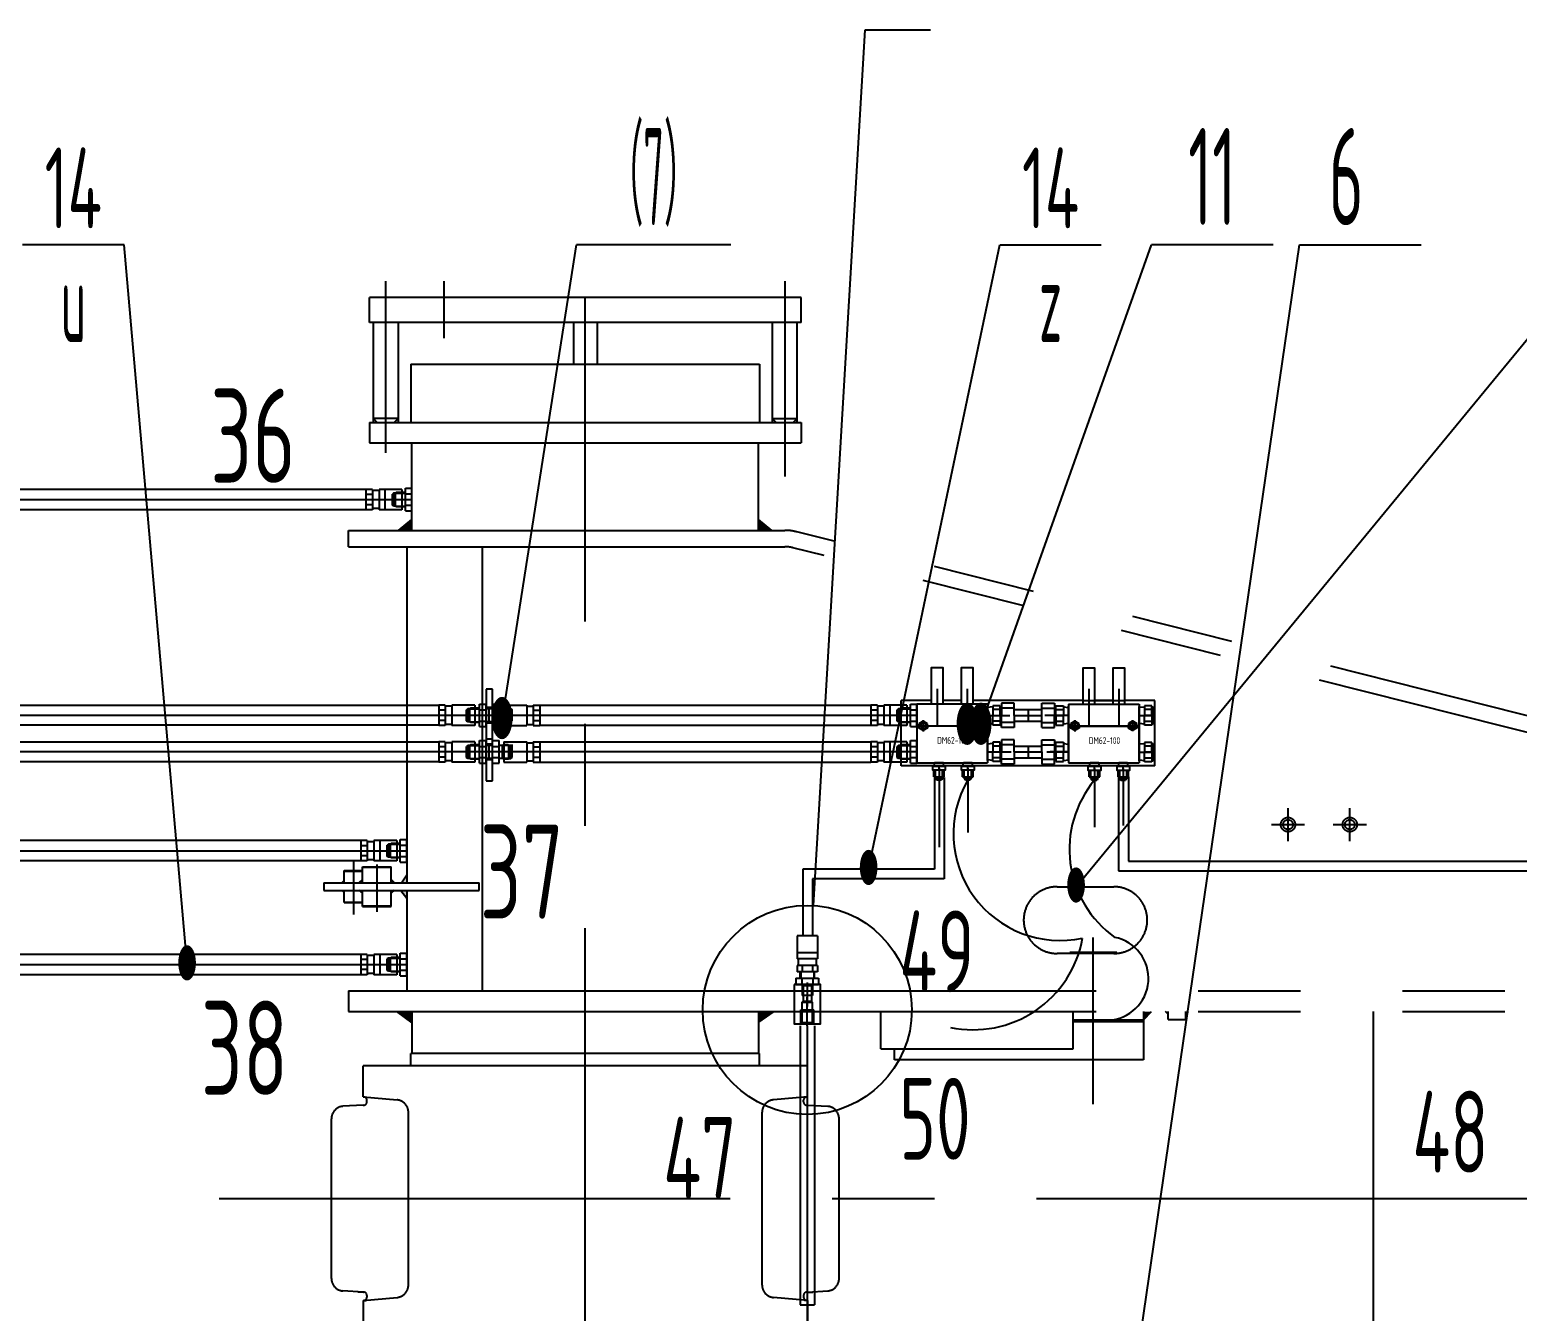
# Model space of a CAD drawing. Header units: millimetres. Extents: x 97 to 21097, y 66 to 14916.
# Drawn here: x 8054 to 10329, y 9715 to 11675 of the extents above; entities that cross this region are included whole.
import ezdxf
from ezdxf.enums import TextEntityAlignment as Align

# ---------------------------------------------------------------- set-up
doc = ezdxf.new("R2010")
doc.units = ezdxf.units.MM
doc.header["$LTSCALE"] = 500
doc.header["$MEASUREMENT"] = 0
for name, pattern in [('F', [0.75, 0.5, -0.25]), ('G', [2, 1.25, -0.25, 0.25, -0.25]), ('K', [2.5, 1.25, -0.25, 0.25, -0.25, 0.25, -0.25])]:
    doc.linetypes.add(name, pattern=pattern)
for name, color, linetype in [('01', 7, 'Continuous'), ('02', 1, 'Continuous'), ('04', 2, 'F'), ('05', 4, 'G'), ('07', 6, 'K'), ('11', 3, 'Continuous')]:
    doc.layers.add(name, color=color, linetype=linetype)
doc.styles.get("Standard").update_dxf_attribs({"font": 'isocp', "width": 0.707, "bigfont": 'intecad.shx'})

# ---------------------------------------------------------------- blocks, each defined once
blk = doc.blocks.new('*U119')
at = {"layer": '01'}
for p, q in [((0, 7.1), (-6.5, 3.4)), ((-6.5, 3.4), (-6.5, 0)), ((-6.5, -3.4), (-6.5, 0)), ((6.5, 3.4), (0, 7.1)), ((6.5, 0), (6.5, 3.4)), ((6.5, 0), (6.5, -3.4)), ((0, -7.1), (-6.5, -3.4)), ((6.5, -3.4), (0, -7.1))]:
    blk.add_line(p, q, dxfattribs=at)
at = {"layer": '05'}
for p, q in [((-8.2, 0), (9, 0)), ((0, 8.7), (0, -8.3))]:
    blk.add_line(p, q, dxfattribs=at)

msp = doc.modelspace()

# ---------------------------------------------------------------- hatches: boundary and pattern name
at = {"layer": '07', "linetype": 'K', "ltscale": 1.25}
h = msp.add_hatch(color=6, dxfattribs=at)
h.paths.add_polyline_path([(8579.2, 11080.5), (8579.2, 11074.5), (8585.2, 11074.5)])
h.paths.add_polyline_path([(8611.2, 11074.5), (8617.2, 11074.5), (8617.2, 11080.5)])
h = msp.add_hatch(color=6, dxfattribs=at)
h.paths.add_polyline_path([(9227.2, 11080.5), (9227.2, 11074.5), (9221.2, 11074.5)])
h.paths.add_polyline_path([(9195.2, 11074.5), (9189.2, 11074.5), (9189.2, 11080.5)])
for points in [[(8617.7, 10909.5), (8638.2, 10909.5), (8638.2, 10926.1)], [(8617.7, 10909.5), (8638.2, 10909.5), (8638.2, 10926.1)], [(9188.7, 10909.5), (9168.2, 10909.5), (9168.2, 10926.1)], [(9188.7, 10909.5), (9168.2, 10909.5), (9168.2, 10926.1)], [(8531.2, 10371.1), (8534.3, 10374.1), (8534.3, 10371.1)], [(8531.2, 10370.5), (8534.3, 10373.5), (8534.3, 10370.5)], [(8531.2, 10359.1), (8534.3, 10356.1), (8534.3, 10359.1)], [(8531.2, 10358.5), (8534.3, 10355.5), (8534.3, 10358.5)], [(8614.7, 10173.5), (8638.2, 10157.5), (8638.2, 10173.5)], [(8614.7, 10173.5), (8638.2, 10157.5), (8638.2, 10173.5)], [(9191.7, 10173.5), (9168.2, 10157.5), (9168.2, 10173.5)], [(9191.7, 10173.5), (9168.2, 10157.5), (9168.2, 10173.5)], [(9757.2, 10173.5), (9769.1, 10173.5), (9757.2, 10161)], [(9790.6, 10173.5), (9794.8, 10169.5), (9794.8, 10173.5)], [(9821.6, 10173.5), (9825.8, 10173.5), (9821.6, 10169.5)]]:
    msp.add_hatch(color=6, dxfattribs=at).paths.add_polyline_path(points)
h = msp.add_hatch(color=6, dxfattribs=at)
h.paths.add_polyline_path([(8557.7, 10359.1), (8562.4, 10355.4), (8562.4, 10359.1)])
h.paths.add_polyline_path([(8557.6, 10371.1), (8562.4, 10371.1), (8562.4, 10375.4)])
h = msp.add_hatch(color=6, dxfattribs=at)
h.paths.add_polyline_path([(8557.7, 10358.5), (8562.4, 10354.8), (8562.4, 10358.5)])
h.paths.add_polyline_path([(8557.6, 10370.5), (8562.4, 10370.5), (8562.4, 10374.8)])
h = msp.add_hatch(color=6, dxfattribs=at)
h.paths.add_polyline_path([(8606.4, 10355.4), (8606.4, 10359.1), (8611, 10359.1)])
h.paths.add_polyline_path([(8606.4, 10371.1), (8606.4, 10375.4), (8611.1, 10371.1)])
h = msp.add_hatch(color=6, dxfattribs=at)
h.paths.add_polyline_path([(8606.4, 10354.8), (8606.4, 10358.5), (8611, 10358.5)])
h.paths.add_polyline_path([(8606.4, 10370.5), (8606.4, 10374.8), (8611.1, 10370.5)])
h = msp.add_hatch(color=6, dxfattribs=at)
h.paths.add_polyline_path([(8621.3, 10358.5), (8630.2, 10358.5), (8630.2, 10346.9)])
h.paths.add_polyline_path([(8622.1, 10370.5), (8630.2, 10382.5), (8630.2, 10370.5)])

# ---------------------------------------------------------------- linework, layer by layer
at = {"ltscale": 1.25}
for p, q in [((9580.4, 10635.6), (9580.4, 10617.6)), ((9580.4, 10579.6), (9580.4, 10561.6)), ((9436.3, 10532.8), (9436.3, 10542.8)), ((9444.3, 10545.7), (9444.3, 10532)), ((9452.3, 10532.8), (9452.3, 10542.8)), ((9480.3, 10532.8), (9480.3, 10542.8)), ((9488.3, 10545.7), (9488.3, 10532)), ((9496.3, 10532.8), (9496.3, 10542.8)), ((9674, 10532.5), (9674, 10542.5)), ((9682, 10545.4), (9682, 10531.7)), ((9690, 10532.5), (9690, 10542.5)), ((9718, 10532.5), (9718, 10542.5)), ((9726, 10545.4), (9726, 10531.7)), ((9734, 10532.5), (9734, 10542.5)), ((9436.3, 10532.8), (9452.3, 10532.8)), ((9438.9, 10530.4), (9449.7, 10530.4)), ((9440.9, 10527.8), (9447.8, 10527.8)), ((9480.3, 10532.8), (9496.3, 10532.8)), ((9482.9, 10530.4), (9493.7, 10530.4)), ((9484.9, 10527.8), (9491.8, 10527.8)), ((9674, 10532.5), (9690, 10532.5)), ((9676.6, 10530.1), (9687.4, 10530.1)), ((9678.5, 10527.5), (9685.4, 10527.5)), ((9718, 10532.5), (9734, 10532.5)), ((9720.6, 10530.1), (9731.4, 10530.1)), ((9722.5, 10527.5), (9729.4, 10527.5))]:
    msp.add_line(p, q, dxfattribs=at)
for points in [[(9453.8, 10549.1), (9453.8, 10542.8), (9434.8, 10542.8), (9434.8, 10549.1)], [(9497.8, 10549.1), (9497.8, 10542.8), (9478.8, 10542.8), (9478.8, 10549.1)], [(9691.5, 10548.8), (9691.5, 10542.5), (9672.5, 10542.5), (9672.5, 10548.8)], [(9735.5, 10548.8), (9735.5, 10542.5), (9716.5, 10542.5), (9716.5, 10548.8)]]:
    msp.add_lwpolyline(points, close=True, dxfattribs=at)
at = {"layer": '01', "ltscale": 1.25}
for p, q in [((8567.9, 10972.1), (7958.4, 10972.1)), ((8577.9, 10972.1), (8567.9, 10972.1)), ((8587.9, 10970.3), (8577.9, 10970.3)), ((8622.9, 10972.1), (8587.9, 10972.1)), ((8596.9, 10972.1), (8596.9, 10940.9)), ((8610.2, 10966.5), (8608.2, 10965)), ((8610.2, 10946.5), (8610.2, 10966.5)), ((8614.2, 10967.5), (8613.2, 10966.5)), ((8613.2, 10946.5), (8613.2, 10966.5)), ((8628.2, 10967.5), (8614.2, 10967.5)), ((8622.9, 10972.1), (8622.9, 10940.9)), ((8628.2, 10973.8), (8638.2, 10973.8)), ((8628.2, 10939.2), (8628.2, 10973.8)), ((8638.2, 10939.2), (8638.2, 10973.8)), ((8638.2, 10939.2), (8638.2, 10973.8)), ((8577.9, 10964.3), (8567.9, 10964.3)), ((8577.9, 10948.7), (8567.9, 10948.7)), ((8587.9, 10942.7), (8577.9, 10942.7)), ((8608.2, 10948), (8608.2, 10965)), ((8610.2, 10946.5), (8608.2, 10948)), ((8614.2, 10945.5), (8613.2, 10946.5)), ((8628.2, 10945.5), (8614.2, 10945.5)), ((8628.2, 10965.2), (8638.2, 10965.2)), ((8628.2, 10947.9), (8638.2, 10947.9)), ((8567.9, 10940.9), (7958.4, 10940.9)), ((8577.9, 10940.9), (8567.9, 10940.9)), ((8622.9, 10940.9), (8587.9, 10940.9)), ((8628.2, 10939.2), (8638.2, 10939.2)), ((8751.5, 10666.6), (8751.5, 10526.6)), ((8761.5, 10666.6), (8751.5, 10666.6)), ((8761.5, 10526.6), (8761.5, 10666.6)), ((9386.4, 10549.2), (9386.4, 10649.2)), ((9432.3, 10649.2), (9386.4, 10649.2)), ((9478.3, 10649.2), (9450.4, 10649.2)), ((9664.3, 10649.2), (9496.4, 10649.2)), ((9664.3, 10649.2), (9728.4, 10649.2)), ((9710.3, 10649.2), (9682.4, 10649.2)), ((9774.4, 10649.2), (9728.4, 10649.2)), ((9774.4, 10549.2), (9774.4, 10649.2)), ((8679.2, 10641.6), (7819.4, 10641.6)), ((8689.2, 10642.2), (8679.2, 10642.2)), ((8689.2, 10634.4), (8679.2, 10634.4)), ((8699.2, 10640.4), (8689.2, 10640.4)), ((8734.2, 10642.2), (8699.2, 10642.2)), ((8723.5, 10636.6), (8721.5, 10635.1)), ((8721.5, 10618.1), (8721.5, 10635.1)), ((8723.5, 10616.6), (8723.5, 10636.6)), ((8727.5, 10637.6), (8726.5, 10636.6)), ((8726.5, 10616.6), (8726.5, 10636.6)), ((8741.5, 10637.6), (8727.5, 10637.6)), ((8734.2, 10642.2), (8734.2, 10611)), ((8741.5, 10609.3), (8741.5, 10643.9)), ((8741.5, 10643.9), (8751.5, 10643.9)), ((8741.5, 10635.2), (8751.5, 10635.2)), ((8751.5, 10609.3), (8751.5, 10643.9)), ((8751.5, 10609.3), (8751.5, 10643.9)), ((8755.5, 10637.6), (8751.5, 10637.6)), ((8756.5, 10636.6), (8755.5, 10637.6)), ((8756.5, 10616.6), (8756.5, 10636.6)), ((8761.5, 10609.3), (8761.5, 10643.9)), ((8761.5, 10643.9), (8771.5, 10643.9)), ((8761.5, 10635.2), (8771.5, 10635.2)), ((8771.5, 10609.3), (8771.5, 10643.9)), ((8777.5, 10637.6), (8776.5, 10636.6)), ((8776.5, 10616.6), (8776.5, 10636.6)), ((8785.5, 10637.6), (8777.5, 10637.6)), ((8778.7, 10642.2), (8778.7, 10611)), ((8778.7, 10642.2), (8813.7, 10642.2)), ((8786.5, 10636.6), (8785.5, 10637.6)), ((8785.5, 10637.6), (8786.5, 10636.6)), ((8786.5, 10616.6), (8786.5, 10636.6)), ((8786.5, 10616.6), (8786.5, 10636.6)), ((8789.5, 10616.6), (8789.5, 10636.6)), ((8789.5, 10636.6), (8791.5, 10635.1)), ((8789.5, 10616.6), (8789.5, 10636.6)), ((8789.5, 10636.6), (8791.5, 10635.1)), ((8791.5, 10618.1), (8791.5, 10635.1)), ((8791.5, 10618.1), (8791.5, 10635.1)), ((8813.7, 10640.4), (8823.7, 10640.4)), ((8823.7, 10642.2), (8833.7, 10642.2)), ((8823.7, 10634.4), (8833.7, 10634.4)), ((8833.7, 10642.2), (9340, 10642.2)), ((9350, 10642.2), (9340, 10642.2)), ((9350, 10634.4), (9340, 10634.4)), ((9360, 10640.4), (9350, 10640.4)), ((9395, 10642.2), (9360, 10642.2)), ((9369.1, 10642.2), (9369.1, 10611)), ((9382.4, 10636.6), (9380.4, 10635.1)), ((9380.4, 10618.1), (9380.4, 10635.1)), ((9382.4, 10616.6), (9382.4, 10636.6)), ((9386.4, 10637.6), (9385.4, 10636.6)), ((9385.4, 10616.6), (9385.4, 10636.6)), ((9400.4, 10637.6), (9386.4, 10637.6)), ((9395, 10642.2), (9395, 10611)), ((9400.4, 10643.9), (9410.4, 10643.9)), ((9400.4, 10609.3), (9400.4, 10643.9)), ((9400.4, 10635.2), (9410.4, 10635.2)), ((9410.4, 10644.2), (9518.4, 10644.2)), ((9410.4, 10644.2), (9410.4, 10554.2)), ((9410.4, 10609.3), (9410.4, 10643.9)), ((9410.4, 10609.3), (9410.4, 10643.9)), ((9518.4, 10644.2), (9518.4, 10554.2)), ((9518.4, 10557.4), (9518.4, 10640.4)), ((9518.4, 10640.4), (9518.4, 10557.4)), ((9526.4, 10639.5), (9518.4, 10638.7)), ((9518.4, 10614.4), (9518.4, 10638.7)), ((9518.4, 10626.6), (9539.7, 10626.6)), ((9518.4, 10626.6), (9552.4, 10626.6)), ((9526.4, 10641.4), (9526.4, 10626.6)), ((9537.8, 10641.4), (9526.4, 10641.4)), ((9537.8, 10635.6), (9526.4, 10635.6)), ((9526.4, 10611.8), (9526.4, 10626.6)), ((9537.8, 10626.6), (9537.8, 10641.4)), ((9537.8, 10639.6), (9539.9, 10639.6)), ((9537.8, 10626.6), (9537.8, 10611.8)), ((9539.9, 10645.2), (9539.9, 10626.6)), ((9559.4, 10645.2), (9539.9, 10645.2)), ((9559.4, 10637.6), (9539.9, 10637.6)), ((9539.9, 10607.9), (9539.9, 10626.6)), ((9559.4, 10626.6), (9559.4, 10645.2)), ((9559.4, 10635.6), (9601.4, 10635.6)), ((9559.4, 10626.6), (9559.4, 10607.9)), ((9601.4, 10607.9), (9601.4, 10645.2)), ((9601.4, 10645.2), (9620.8, 10645.2)), ((9601.4, 10637.6), (9620.8, 10637.6)), ((9642.4, 10626.3), (9606, 10626.3)), ((9620.8, 10645.2), (9620.8, 10626.6)), ((9622.9, 10639.6), (9620.8, 10639.6)), ((9620.8, 10607.9), (9620.8, 10626.6)), ((9622.9, 10626.6), (9622.9, 10641.4)), ((9622.9, 10641.4), (9634.4, 10641.4)), ((9622.9, 10635.6), (9634.4, 10635.6)), ((9622.9, 10626.6), (9622.9, 10611.8)), ((9634.4, 10641.4), (9634.4, 10626.6)), ((9634.4, 10639.5), (9642.4, 10638.7)), ((9634.4, 10611.8), (9634.4, 10626.6)), ((9642.4, 10643.9), (9750.4, 10643.9)), ((9642.4, 10643.9), (9642.4, 10553.9)), ((9642.4, 10557.4), (9642.4, 10640.4)), ((9642.4, 10614.4), (9642.4, 10638.7)), ((9750.4, 10643.9), (9750.4, 10553.9)), ((9750.4, 10640.1), (9750.4, 10557.1)), ((9750.4, 10557.1), (9750.4, 10640.1)), ((9758.4, 10639.2), (9750.4, 10638.4)), ((9750.4, 10626.3), (9771.7, 10626.3)), ((9758.4, 10641.1), (9758.4, 10626.3)), ((9769.8, 10641.1), (9758.4, 10641.1)), ((9769.8, 10635.3), (9758.4, 10635.3)), ((9758.4, 10611.5), (9758.4, 10626.3)), ((9769.8, 10626.3), (9769.8, 10641.1)), ((9769.8, 10639.7), (9771.9, 10639.7)), ((9769.8, 10626.3), (9769.8, 10611.5)), ((9771.9, 10639.7), (9771.9, 10613.2)), ((8679.2, 10611.6), (7819.4, 10611.6)), ((8689.2, 10618.8), (8679.2, 10618.8)), ((8689.2, 10611), (8679.2, 10611)), ((8699.2, 10612.8), (8689.2, 10612.8)), ((8734.2, 10611), (8699.2, 10611)), ((8723.5, 10616.6), (8721.5, 10618.1)), ((8727.5, 10615.6), (8726.5, 10616.6)), ((8741.5, 10615.6), (8727.5, 10615.6)), ((8741.5, 10617.9), (8751.5, 10617.9)), ((8741.5, 10609.3), (8751.5, 10609.3)), ((8755.5, 10615.6), (8751.5, 10615.6)), ((8756.5, 10616.6), (8755.5, 10615.6)), ((8761.5, 10617.9), (8771.5, 10617.9)), ((8761.5, 10609.3), (8771.5, 10609.3)), ((8777.5, 10615.6), (8776.5, 10616.6)), ((8785.5, 10615.6), (8777.5, 10615.6)), ((8778.7, 10611), (8813.7, 10611)), ((8786.5, 10616.6), (8785.5, 10615.6)), ((8785.5, 10615.6), (8786.5, 10616.6)), ((8789.5, 10616.6), (8791.5, 10618.1)), ((8789.5, 10616.6), (8791.5, 10618.1)), ((8813.7, 10612.8), (8823.7, 10612.8)), ((8823.7, 10618.8), (8833.7, 10618.8)), ((8823.7, 10611), (8833.7, 10611)), ((9340, 10611), (8833.7, 10611)), ((9350, 10618.8), (9340, 10618.8)), ((9350, 10611), (9340, 10611)), ((9360, 10612.8), (9350, 10612.8)), ((9395, 10611), (9360, 10611)), ((9382.4, 10616.6), (9380.4, 10618.1)), ((9386.4, 10615.6), (9385.4, 10616.6)), ((9400.4, 10615.6), (9386.4, 10615.6)), ((9400.4, 10617.9), (9410.4, 10617.9)), ((9400.4, 10609.3), (9410.4, 10609.3)), ((9526.4, 10613.6), (9518.4, 10614.4)), ((9537.8, 10617.6), (9526.4, 10617.6)), ((9537.8, 10611.8), (9526.4, 10611.8)), ((9537.8, 10613.1), (9539.9, 10613.1)), ((9559.4, 10615.6), (9539.9, 10615.6)), ((9559.4, 10607.9), (9539.9, 10607.9)), ((9559.4, 10617.6), (9601.4, 10617.6)), ((9601.4, 10615.6), (9620.8, 10615.6)), ((9601.4, 10607.9), (9620.8, 10607.9)), ((9622.9, 10613.1), (9620.8, 10613.1)), ((9622.9, 10617.6), (9634.4, 10617.6)), ((9622.9, 10611.8), (9634.4, 10611.8)), ((9634.4, 10613.6), (9642.4, 10614.4)), ((9758.4, 10613.3), (9750.4, 10614.1)), ((9769.8, 10617.3), (9758.4, 10617.3)), ((9769.8, 10611.5), (9758.4, 10611.5)), ((9769.8, 10613.2), (9771.9, 10613.2)), ((8679.2, 10585.6), (7879.4, 10585.6)), ((8689.2, 10586.2), (8679.2, 10586.2)), ((8699.2, 10584.4), (8689.2, 10584.4)), ((8734.2, 10586.2), (8699.2, 10586.2)), ((8723.5, 10580.6), (8721.5, 10579.1)), ((8721.5, 10562.1), (8721.5, 10579.1)), ((8723.5, 10560.6), (8723.5, 10580.6)), ((8727.5, 10581.6), (8726.5, 10580.6)), ((8726.5, 10560.6), (8726.5, 10580.6)), ((8741.5, 10581.6), (8727.5, 10581.6)), ((8734.2, 10586.2), (8734.2, 10555)), ((8741.5, 10587.9), (8751.5, 10587.9)), ((8741.5, 10553.3), (8741.5, 10587.9)), ((8741.5, 10579.2), (8751.5, 10579.2)), ((8751.5, 10590.6), (8761.5, 10590.6)), ((8751.5, 10553.3), (8751.5, 10587.9)), ((8751.5, 10553.3), (8751.5, 10587.9)), ((8755.5, 10581.6), (8751.5, 10581.6)), ((8756.5, 10580.6), (8755.5, 10581.6)), ((8756.5, 10560.6), (8756.5, 10580.6)), ((8761.5, 10587.9), (8771.5, 10587.9)), ((8761.5, 10553.3), (8761.5, 10587.9)), ((8761.5, 10579.2), (8771.5, 10579.2)), ((8771.5, 10553.3), (8771.5, 10587.9)), ((8777.5, 10581.6), (8776.5, 10580.6)), ((8776.5, 10560.6), (8776.5, 10580.6)), ((8785.5, 10581.6), (8777.5, 10581.6)), ((8778.7, 10586.2), (8813.7, 10586.2)), ((8778.7, 10586.2), (8778.7, 10555)), ((8786.5, 10580.6), (8785.5, 10581.6)), ((8785.5, 10581.6), (8786.5, 10580.6)), ((8786.5, 10560.6), (8786.5, 10580.6)), ((8786.5, 10560.6), (8786.5, 10580.6)), ((8789.5, 10580.6), (8791.5, 10579.1)), ((8789.5, 10580.6), (8791.5, 10579.1)), ((8789.5, 10560.6), (8789.5, 10580.6)), ((8791.5, 10562.1), (8791.5, 10582.1)), ((8791.5, 10562.1), (8791.5, 10579.1)), ((8791.5, 10562.1), (8791.5, 10579.1)), ((8813.7, 10584.4), (8823.7, 10584.4)), ((8823.7, 10586.2), (8833.7, 10586.2)), ((8833.7, 10586.2), (9340, 10586.2)), ((9350, 10586.2), (9340, 10586.2)), ((9360, 10584.4), (9350, 10584.4)), ((9395, 10586.2), (9360, 10586.2)), ((9369.1, 10586.2), (9369.1, 10555)), ((9382.4, 10580.6), (9380.4, 10579.1)), ((9380.4, 10562.1), (9380.4, 10579.1)), ((9382.4, 10560.6), (9382.4, 10580.6)), ((9386.4, 10581.6), (9385.4, 10580.6)), ((9385.4, 10560.6), (9385.4, 10580.6)), ((9400.4, 10581.6), (9386.4, 10581.6)), ((9395, 10586.2), (9395, 10555)), ((9400.4, 10587.9), (9410.4, 10587.9)), ((9400.4, 10553.3), (9400.4, 10587.9)), ((9400.4, 10579.2), (9410.4, 10579.2)), ((9410.4, 10553.3), (9410.4, 10587.9)), ((9410.4, 10553.3), (9410.4, 10587.9)), ((9526.4, 10583.5), (9518.4, 10582.7)), ((9518.4, 10558.4), (9518.4, 10582.7)), ((9537.8, 10585.4), (9526.4, 10585.4)), ((9526.4, 10585.4), (9526.4, 10570.6)), ((9537.8, 10579.6), (9526.4, 10579.6)), ((9537.8, 10570.6), (9537.8, 10585.4)), ((9537.8, 10583.6), (9539.9, 10583.6)), ((9539.9, 10589.2), (9539.9, 10570.6)), ((9559.4, 10589.2), (9539.9, 10589.2)), ((9559.4, 10581.6), (9539.9, 10581.6)), ((9559.4, 10570.6), (9559.4, 10589.2)), ((9559.4, 10579.6), (9601.4, 10579.6)), ((9601.4, 10589.2), (9620.8, 10589.2)), ((9601.4, 10570.6), (9601.4, 10589.2)), ((9601.4, 10581.6), (9620.8, 10581.6)), ((9620.8, 10589.2), (9620.8, 10570.6)), ((9622.9, 10583.6), (9620.8, 10583.6)), ((9622.9, 10585.4), (9634.4, 10585.4)), ((9622.9, 10570.6), (9622.9, 10585.4)), ((9622.9, 10579.6), (9634.4, 10579.6)), ((9634.4, 10585.4), (9634.4, 10570.6)), ((9634.4, 10583.5), (9642.4, 10582.7)), ((9642.4, 10558.4), (9642.4, 10582.7)), ((9758.4, 10583.2), (9750.4, 10582.4)), ((9758.4, 10585.1), (9758.4, 10570.3)), ((9769.8, 10585.1), (9758.4, 10585.1)), ((9769.8, 10579.3), (9758.4, 10579.3)), ((9769.8, 10570.3), (9769.8, 10585.1)), ((9769.8, 10583.7), (9771.9, 10583.7)), ((9771.9, 10583.7), (9771.9, 10557.2)), ((8689.2, 10578.4), (8679.2, 10578.4)), ((8689.2, 10562.8), (8679.2, 10562.8)), ((8699.2, 10556.8), (8689.2, 10556.8)), ((8723.5, 10560.6), (8721.5, 10562.1)), ((8727.5, 10559.6), (8726.5, 10560.6)), ((8741.5, 10559.6), (8727.5, 10559.6)), ((8741.5, 10561.9), (8751.5, 10561.9)), ((8755.5, 10559.6), (8751.5, 10559.6)), ((8756.5, 10560.6), (8755.5, 10559.6)), ((8761.5, 10561.9), (8771.5, 10561.9)), ((8777.5, 10559.6), (8776.5, 10560.6)), ((8785.5, 10559.6), (8777.5, 10559.6)), ((8786.5, 10560.6), (8785.5, 10559.6)), ((8785.5, 10559.6), (8786.5, 10560.6)), ((8789.5, 10560.6), (8791.5, 10562.1)), ((8789.5, 10560.6), (8791.5, 10562.1)), ((8813.7, 10556.8), (8823.7, 10556.8)), ((8823.7, 10578.4), (8833.7, 10578.4)), ((8823.7, 10562.8), (8833.7, 10562.8)), ((9350, 10578.4), (9340, 10578.4)), ((9350, 10562.8), (9340, 10562.8)), ((9360, 10556.8), (9350, 10556.8)), ((9382.4, 10560.6), (9380.4, 10562.1)), ((9386.4, 10559.6), (9385.4, 10560.6)), ((9400.4, 10559.6), (9386.4, 10559.6)), ((9400.4, 10561.9), (9410.4, 10561.9)), ((9518.4, 10570.6), (9546.7, 10570.6)), ((9518.4, 10570.6), (9554.6, 10570.6)), ((9526.4, 10557.6), (9518.4, 10558.4)), ((9526.4, 10555.8), (9526.4, 10570.6)), ((9537.8, 10561.6), (9526.4, 10561.6)), ((9537.8, 10555.8), (9526.4, 10555.8)), ((9537.8, 10570.6), (9537.8, 10555.8)), ((9537.8, 10557.1), (9539.9, 10557.1)), ((9539.9, 10551.9), (9539.9, 10570.6)), ((9559.4, 10559.6), (9539.9, 10559.6)), ((9559.4, 10570.6), (9559.4, 10551.9)), ((9559.4, 10561.6), (9601.4, 10561.6)), ((9601.4, 10570.6), (9601.4, 10551.9)), ((9601.4, 10559.6), (9620.8, 10559.6)), ((9642.4, 10570.3), (9609.4, 10570.3)), ((9642.4, 10570.6), (9614, 10570.6)), ((9620.8, 10551.9), (9620.8, 10570.6)), ((9622.9, 10557.1), (9620.8, 10557.1)), ((9622.9, 10570.6), (9622.9, 10555.8)), ((9622.9, 10561.6), (9634.4, 10561.6)), ((9622.9, 10555.8), (9634.4, 10555.8)), ((9634.4, 10555.8), (9634.4, 10570.6)), ((9634.4, 10557.6), (9642.4, 10558.4)), ((9750.4, 10570.3), (9771.7, 10570.3)), ((9758.4, 10557.3), (9750.4, 10558.1)), ((9758.4, 10555.5), (9758.4, 10570.3)), ((9769.8, 10561.3), (9758.4, 10561.3)), ((9769.8, 10570.3), (9769.8, 10555.5)), ((9769.8, 10557.2), (9771.9, 10557.2)), ((8679.2, 10555.6), (7879.4, 10555.6)), ((8689.2, 10555), (8679.2, 10555)), ((8734.2, 10555), (8699.2, 10555)), ((8741.5, 10553.3), (8751.5, 10553.3)), ((8761.5, 10553.3), (8771.5, 10553.3)), ((8778.7, 10555), (8813.7, 10555)), ((8823.7, 10555), (8833.7, 10555)), ((8833.7, 10555), (9340, 10555)), ((9350, 10555), (9340, 10555)), ((9395, 10555), (9360, 10555)), ((9774.4, 10549.2), (9386.4, 10549.2)), ((9400.4, 10553.3), (9410.4, 10553.3)), ((9410.4, 10554.2), (9518.4, 10554.2)), ((9436.8, 10549.1), (9437.6, 10554.2)), ((9451, 10554.2), (9437.6, 10554.2)), ((9444.3, 10542.8), (9444.3, 10549.1)), ((9451.8, 10549.1), (9451, 10554.2)), ((9480.8, 10549.1), (9481.6, 10554.2)), ((9495, 10554.2), (9481.6, 10554.2)), ((9488.3, 10542.8), (9488.3, 10549.1)), ((9495.8, 10549.1), (9495, 10554.2)), ((9559.4, 10551.9), (9539.9, 10551.9)), ((9601.4, 10551.9), (9620.8, 10551.9)), ((9642.4, 10553.9), (9750.4, 10553.9)), ((9674.5, 10548.8), (9675.2, 10553.9)), ((9688.7, 10553.9), (9675.2, 10553.9)), ((9682, 10542.5), (9682, 10548.8)), ((9689.5, 10548.8), (9688.7, 10553.9)), ((9718.5, 10548.8), (9719.2, 10553.9)), ((9732.7, 10553.9), (9719.2, 10553.9)), ((9726, 10542.5), (9726, 10548.8)), ((9733.5, 10548.8), (9732.7, 10553.9)), ((9769.8, 10555.5), (9758.4, 10555.5)), ((8751.5, 10526.6), (8761.5, 10526.6)), ((9437.3, 10531.6), (9437.3, 10391.4)), ((9438.9, 10530.4), (9440.9, 10527.8)), ((9449.7, 10530.4), (9447.8, 10527.8)), ((9452.3, 10531.6), (9452.3, 10376.4)), ((9482.9, 10530.4), (9484.9, 10527.8)), ((9493.7, 10530.4), (9491.8, 10527.8)), ((9676.6, 10530.1), (9678.5, 10527.5)), ((9687.4, 10530.1), (9685.4, 10527.5)), ((9719, 10532.5), (9719, 10388.7)), ((9720.6, 10530.1), (9722.5, 10527.5)), ((9731.4, 10530.1), (9729.4, 10527.5)), ((9734, 10532.5), (9734, 10403.7)), ((8559.9, 10435.1), (7958.4, 10435.1)), ((8569.9, 10435.1), (8559.9, 10435.1)), ((8569.9, 10427.3), (8559.9, 10427.3)), ((8579.9, 10433.3), (8569.9, 10433.3)), ((8614.9, 10435.1), (8579.9, 10435.1)), ((8588.9, 10435.1), (8588.9, 10403.9)), ((8602.2, 10429.5), (8600.2, 10428)), ((8600.2, 10411), (8600.2, 10428)), ((8602.2, 10409.5), (8602.2, 10429.5)), ((8606.2, 10430.5), (8605.2, 10429.5)), ((8605.2, 10409.5), (8605.2, 10429.5)), ((8620.2, 10430.5), (8606.2, 10430.5)), ((8614.9, 10435.1), (8614.9, 10403.9)), ((8620.2, 10436.8), (8630.2, 10436.8)), ((8620.2, 10402.2), (8620.2, 10436.8)), ((8620.2, 10428.2), (8630.2, 10428.2)), ((8630.2, 10402.2), (8630.2, 10436.8)), ((8630.2, 10402.2), (8630.2, 10436.8)), ((8559.9, 10403.9), (7958.4, 10403.9)), ((8569.9, 10411.7), (8559.9, 10411.7)), ((8569.9, 10403.9), (8559.9, 10403.9)), ((8579.9, 10405.7), (8569.9, 10405.7)), ((8614.9, 10403.9), (8579.9, 10403.9)), ((8602.2, 10409.5), (8600.2, 10411)), ((8606.2, 10408.5), (8605.2, 10409.5)), ((8620.2, 10408.5), (8606.2, 10408.5)), ((8620.2, 10410.9), (8630.2, 10410.9)), ((8620.2, 10402.2), (8630.2, 10402.2)), ((9734, 10403.7), (10562.5, 10403.7)), ((9437.3, 10391.4), (9235.9, 10391.4)), ((9235.9, 10391.4), (9235.9, 10289.2)), ((9452.3, 10376.4), (9250.9, 10376.4)), ((9250.9, 10376.4), (9250.9, 10289.2)), ((9719, 10388.7), (10547.5, 10388.7)), ((9227.2, 10289.2), (9227.2, 10254.2)), ((9258.4, 10289.2), (9227.2, 10289.2)), ((9258.4, 10289.2), (9258.4, 10254.2)), ((8559.9, 10261.1), (7958.4, 10261.1)), ((8569.9, 10261.1), (8559.9, 10261.1)), ((8614.9, 10261.1), (8579.9, 10261.1)), ((8588.9, 10261.1), (8588.9, 10229.9)), ((8614.9, 10261.1), (8614.9, 10229.9)), ((8620.2, 10262.8), (8630.2, 10262.8)), ((8620.2, 10228.2), (8620.2, 10262.8)), ((8630.2, 10228.2), (8630.2, 10262.8)), ((8630.2, 10228.2), (8630.2, 10262.8)), ((9258.4, 10263.2), (9227.2, 10263.2)), ((8569.9, 10253.3), (8559.9, 10253.3)), ((8569.9, 10237.7), (8559.9, 10237.7)), ((8579.9, 10259.3), (8569.9, 10259.3)), ((8602.2, 10255.5), (8600.2, 10254)), ((8600.2, 10237), (8600.2, 10254)), ((8602.2, 10235.5), (8602.2, 10255.5)), ((8606.2, 10256.5), (8605.2, 10255.5)), ((8605.2, 10235.5), (8605.2, 10255.5)), ((8620.2, 10256.5), (8606.2, 10256.5)), ((8620.2, 10254.2), (8630.2, 10254.2)), ((9227.2, 10244.2), (9227.2, 10234.2)), ((9229, 10254.2), (9229, 10244.2)), ((9235, 10244.2), (9235, 10234.2)), ((9250.6, 10244.2), (9250.6, 10234.2)), ((9256.6, 10254.2), (9256.6, 10244.2)), ((9258.4, 10244.2), (9258.4, 10234.2)), ((8559.9, 10229.9), (7958.4, 10229.9)), ((8569.9, 10229.9), (8559.9, 10229.9)), ((8579.9, 10231.7), (8569.9, 10231.7)), ((8614.9, 10229.9), (8579.9, 10229.9)), ((8602.2, 10235.5), (8600.2, 10237)), ((8606.2, 10234.5), (8605.2, 10235.5)), ((8620.2, 10234.5), (8606.2, 10234.5)), ((8620.2, 10236.9), (8630.2, 10236.9)), ((8620.2, 10228.2), (8630.2, 10228.2)), ((9225.5, 10224.9), (9260.1, 10224.9)), ((9225.5, 10224.9), (9225.5, 10214.9)), ((9225.5, 10214.9), (9260.1, 10214.9)), ((9225.5, 10214.9), (9260.1, 10214.9)), ((9231.8, 10224.9), (9231.8, 10234.2)), ((9234.2, 10224.9), (9234.2, 10214.9)), ((9251.5, 10224.9), (9251.5, 10214.9)), ((9253.8, 10224.9), (9253.8, 10234.2)), ((9260.1, 10224.9), (9260.1, 10214.9)), ((10108.1, 10173.5), (10108.1, 6896.5)), ((9231.8, 10151.9), (9231.8, 9725.2)), ((9253.8, 10151.9), (9253.8, 9725.2)), ((9231.8, 9725.2), (9253.8, 9725.2))]:
    msp.add_line(p, q, dxfattribs=at)
at = {"layer": '01', "color": 7, "linetype": 'Continuous', "ltscale": 1.25}
for p, q in [((8567.9, 10972.1), (8567.9, 10940.9)), ((8577.9, 10972.1), (8577.9, 10940.9)), ((8587.9, 10972.1), (8587.9, 10940.9)), ((8613.2, 10966.5), (8610.2, 10966.5)), ((8613.2, 10946.5), (8610.2, 10946.5)), ((8679.2, 10642.2), (8679.2, 10611)), ((8689.2, 10642.2), (8689.2, 10611)), ((8699.2, 10642.2), (8699.2, 10611)), ((8726.5, 10636.6), (8723.5, 10636.6)), ((8761.5, 10638.6), (8751.5, 10638.6)), ((8761.5, 10636.6), (8756.5, 10636.6)), ((8776.5, 10636.6), (8771.5, 10636.6)), ((8789.5, 10636.6), (8786.5, 10636.6)), ((8786.5, 10636.6), (8789.5, 10636.6)), ((8813.7, 10642.2), (8813.7, 10611)), ((8823.7, 10642.2), (8823.7, 10611)), ((8833.7, 10642.2), (8833.7, 10611)), ((9340, 10642.2), (9340, 10611)), ((9350, 10642.2), (9350, 10611)), ((9360, 10642.2), (9360, 10611)), ((9385.4, 10636.6), (9382.4, 10636.6)), ((8726.5, 10616.6), (8723.5, 10616.6)), ((8761.5, 10614.6), (8751.5, 10614.6)), ((8761.5, 10616.6), (8756.5, 10616.6)), ((8776.5, 10616.6), (8771.5, 10616.6)), ((8789.5, 10616.6), (8786.5, 10616.6)), ((8786.5, 10616.6), (8789.5, 10616.6)), ((9385.4, 10616.6), (9382.4, 10616.6)), ((8679.2, 10586.2), (8679.2, 10555)), ((8689.2, 10586.2), (8689.2, 10555)), ((8699.2, 10586.2), (8699.2, 10555)), ((8726.5, 10580.6), (8723.5, 10580.6)), ((8761.5, 10582.6), (8751.5, 10582.6)), ((8761.5, 10580.6), (8756.5, 10580.6)), ((8776.5, 10580.6), (8771.5, 10580.6)), ((8789.5, 10580.6), (8786.5, 10580.6)), ((8786.5, 10580.6), (8789.5, 10580.6)), ((8813.7, 10586.2), (8813.7, 10555)), ((8823.7, 10586.2), (8823.7, 10555)), ((8833.7, 10586.2), (8833.7, 10555)), ((9340, 10586.2), (9340, 10555)), ((9350, 10586.2), (9350, 10555)), ((9360, 10586.2), (9360, 10555)), ((9385.4, 10580.6), (9382.4, 10580.6)), ((8726.5, 10560.6), (8723.5, 10560.6)), ((8761.5, 10558.6), (8751.5, 10558.6)), ((8761.5, 10560.6), (8756.5, 10560.6)), ((8776.5, 10560.6), (8771.5, 10560.6)), ((8789.5, 10560.6), (8786.5, 10560.6)), ((8786.5, 10560.6), (8789.5, 10560.6)), ((9385.4, 10560.6), (9382.4, 10560.6)), ((9438.9, 10530.4), (9438.9, 10532.8)), ((9438.9, 10530.4), (9438.9, 10532.8)), ((9449.7, 10530.4), (9449.7, 10532.8)), ((9482.9, 10530.4), (9482.9, 10532.8)), ((9482.9, 10530.4), (9482.9, 10532.8)), ((9493.7, 10530.4), (9493.7, 10532.8)), ((9676.6, 10530.1), (9676.6, 10532.5)), ((9676.6, 10530.1), (9676.6, 10532.5)), ((9687.4, 10530.1), (9687.4, 10532.5)), ((9720.6, 10530.1), (9720.6, 10532.5)), ((9720.6, 10530.1), (9720.6, 10532.5)), ((9731.4, 10530.1), (9731.4, 10532.5)), ((8559.9, 10435.1), (8559.9, 10403.9)), ((8569.9, 10435.1), (8569.9, 10403.9)), ((8579.9, 10435.1), (8579.9, 10403.9)), ((8605.2, 10429.5), (8602.2, 10429.5)), ((8605.2, 10409.5), (8602.2, 10409.5)), ((8559.9, 10261.1), (8559.9, 10229.9)), ((8569.9, 10261.1), (8569.9, 10229.9)), ((8579.9, 10261.1), (8579.9, 10229.9)), ((8605.2, 10255.5), (8602.2, 10255.5)), ((9258.4, 10254.2), (9227.2, 10254.2)), ((9258.4, 10244.2), (9227.2, 10244.2)), ((8605.2, 10235.5), (8602.2, 10235.5)), ((9258.4, 10234.2), (9227.2, 10234.2))]:
    msp.add_line(p, q, dxfattribs=at)
at = {"layer": '01', "ltscale": 1.25}
for points in [[(9432.3, 10644.2), (9450.4, 10644.2), (9450.4, 10699.2), (9432.3, 10699.2)], [(9478.3, 10644.2), (9496.4, 10644.2), (9496.4, 10699.2), (9478.3, 10699.2)], [(9664.3, 10643.9), (9682.4, 10643.9), (9682.4, 10698.9), (9664.3, 10698.9)], [(9710.3, 10643.9), (9728.4, 10643.9), (9728.4, 10698.9), (9710.3, 10698.9)], [(9222.8, 10214.9), (9222.8, 10154.9), (9262.8, 10154.9), (9262.8, 10214.9)]]:
    msp.add_lwpolyline(points, close=True, dxfattribs=at)
for centre in [(9420.4, 10610.6), (9420.4, 10610.6), (9508.4, 10610.6), (9508.7, 10610.8), (9508.7, 10610.8), (9652.4, 10610.6), (9652.4, 10610.6), (9652.4, 10610.3), (9740.4, 10610.6), (9740.4, 10610.3), (9740.7, 10610.8), (9740.7, 10610.8)]:
    msp.add_circle(centre, 4.3, dxfattribs=at)
for centre, radius, start, end in [((9629.5, 10445.7), 163.3, 149.8024, 282.1321), ((9808.9, 10421.7), 165.2, 140.186, 234.5735), ((9496.6, 10315.6), 169.8, 258.1109, 349.9346), ((9700.7, 10224.4), 63.9, 272.1991, 78.8655)]:
    msp.add_arc(centre, radius, start, end, dxfattribs=at)
at = {"layer": '02', "ltscale": 1.25}
for p, q in [((9252.2, 10335.7), (9331.2, 11675.1)), ((9331.2, 11675.1), (9431.2, 11675.1)), ((8197.8, 11346.3), (8042.8, 11346.3)), ((8294.3, 10245.5), (8197.8, 11346.3)), ((8775.9, 10619.4), (8889.6, 11346.3)), ((9126.1, 11346.3), (8889.6, 11346.3)), ((9336.6, 10391.4), (9537.4, 11346.3)), ((9508.4, 10610.6), (9769.1, 11346.3)), ((9537.4, 11346.3), (9692.4, 11346.3)), ((9653.9, 10364.5), (10462.6, 11346.3)), ((9705.7, 9359.1), (9995.6, 11346.3)), ((9955.1, 11346.3), (9769.1, 11346.3)), ((9995.6, 11346.3), (10181.6, 11346.3)), ((8613.2, 10966.5), (8628.2, 10966.5)), ((8613.2, 10946.5), (8628.2, 10946.5)), ((8726.5, 10636.6), (8741.5, 10636.6)), ((8786.5, 10636.6), (8776.5, 10636.6)), ((9385.4, 10636.6), (9400.4, 10636.6)), ((8726.5, 10616.6), (8741.5, 10616.6)), ((8786.5, 10616.6), (8776.5, 10616.6)), ((9385.4, 10616.6), (9400.4, 10616.6)), ((8726.5, 10580.6), (8741.5, 10580.6)), ((8786.5, 10580.6), (8776.5, 10580.6)), ((9385.4, 10580.6), (9400.4, 10580.6)), ((8726.5, 10560.6), (8741.5, 10560.6)), ((8786.5, 10560.6), (8776.5, 10560.6)), ((9385.4, 10560.6), (9400.4, 10560.6)), ((8605.2, 10429.5), (8620.2, 10429.5)), ((8605.2, 10409.5), (8620.2, 10409.5)), ((8605.2, 10255.5), (8620.2, 10255.5)), ((8605.2, 10235.5), (8620.2, 10235.5)), ((9232.8, 10234.2), (9232.8, 10224.9)), ((9252.8, 10234.2), (9252.8, 10224.9))]:
    msp.add_line(p, q, dxfattribs=at)
at = {"layer": '02', "color": 1, "linetype": 'Continuous', "ltscale": 1.25}
for p, q in [((8756.5, 10636.6), (8751.5, 10636.6)), ((8756.5, 10616.6), (8751.5, 10616.6)), ((8756.5, 10580.6), (8751.5, 10580.6)), ((8756.5, 10560.6), (8751.5, 10560.6)), ((9438.9, 10532.8), (9438.9, 10542.8)), ((9449.7, 10532.8), (9449.7, 10542.8)), ((9482.9, 10532.8), (9482.9, 10542.8)), ((9493.7, 10532.8), (9493.7, 10542.8)), ((9676.6, 10532.5), (9676.6, 10542.5)), ((9687.4, 10532.5), (9687.4, 10542.5)), ((9720.6, 10532.5), (9720.6, 10542.5)), ((9731.4, 10532.5), (9731.4, 10542.5))]:
    msp.add_line(p, q, dxfattribs=at)
at = {"layer": '02', "ltscale": 1.25}
msp.add_circle((9242.8, 10176.1), 159.9, dxfattribs=at)
at = {"layer": '04', "color": 2, "linetype": 'F', "ltscale": 1.25}
for p, q in [((9234.4, 10214.9), (9236.4, 10212.9)), ((9234.8, 10214.5), (9234.8, 10198.2)), ((9251.2, 10214.9), (9249.2, 10212.9)), ((9250.8, 10214.5), (9250.8, 10198.2)), ((9250.8, 10198.2), (9234.8, 10198.2)), ((9236.4, 10212.9), (9236.4, 10189.1)), ((9249.2, 10212.9), (9236.4, 10212.9)), ((9249.2, 10212.9), (9249.2, 10189.1)), ((9232.8, 10154.9), (9232.8, 10176.1)), ((9232.8, 10176.1), (9252.8, 10176.1)), ((9234.8, 10188.1), (9236.4, 10189.1)), ((9234.8, 10156.9), (9234.8, 10188.1)), ((9234.8, 10188.1), (9250.8, 10188.1)), ((9249.2, 10189.1), (9236.4, 10189.1)), ((9250.8, 10188.1), (9249.2, 10189.1)), ((9250.8, 10156.9), (9250.8, 10188.1)), ((9252.8, 10154.9), (9252.8, 10176.1)), ((9232.8, 10154.9), (9234.8, 10156.9)), ((9234.8, 10156.9), (9250.8, 10156.9)), ((9252.8, 10154.9), (9250.8, 10156.9))]:
    msp.add_line(p, q, dxfattribs=at)
at = {"layer": '05', "color": 4, "linetype": 'G', "ltscale": 1.25}
for p, q in [((8903.2, 5770), (8903.2, 11265.5)), ((7958.4, 10956.5), (8638.2, 10956.5)), ((9441.4, 10667.3), (9441.4, 10610.6)), ((9487.4, 10667.3), (9487.4, 10610.6)), ((9673.4, 10667), (9673.4, 10610.3)), ((9719.4, 10667), (9719.4, 10610.3)), ((8630.2, 10626.6), (7819.4, 10626.6)), ((9410.4, 10626.6), (8630.2, 10626.6)), ((9518.4, 10626.6), (9546, 10626.6)), ((9559.4, 10626.6), (9601.4, 10626.6)), ((9642.4, 10626.6), (9614.7, 10626.6)), ((9410.4, 10610.6), (9518.4, 10610.6)), ((9642.4, 10610.6), (9750.4, 10610.6)), ((9642.4, 10610.3), (9750.4, 10610.3)), ((8630.2, 10570.6), (7879.4, 10570.6)), ((9410.4, 10570.6), (8630.2, 10570.6)), ((9518.4, 10570.6), (9546, 10570.6)), ((9559.4, 10570.6), (9601.4, 10570.6)), ((9642.4, 10570.6), (9614.7, 10570.6)), ((9444.3, 10545.7), (9444.3, 10532)), ((9488.3, 10545.7), (9488.3, 10532)), ((9682, 10545.4), (9682, 10531.7)), ((9726, 10545.4), (9726, 10531.7)), ((9444.3, 10527.8), (9444.3, 10425.2)), ((9488.3, 10527.8), (9488.3, 10447.6)), ((9682, 10527.5), (9682, 10455.7)), ((9726, 10527.5), (9726, 10458)), ((7958.4, 10419.5), (8630.2, 10419.5)), ((7958.4, 10245.5), (8630.2, 10245.5)), ((9242.8, 10217.9), (9242.8, 10181.5)), ((9242.8, 10151.9), (9242.8, 10195.8)), ((9242.8, 10151.9), (9242.8, 9725.2)), ((8343.4, 9887.5), (10567, 9887.5))]:
    msp.add_line(p, q, dxfattribs=at)
at = {"layer": '05', "ltscale": 1.25}
for p, q in [((9621.9, 10626.6), (9635.4, 10626.6)), ((9770.8, 10626.3), (9757.3, 10626.3)), ((9621.9, 10570.6), (9635.4, 10570.6)), ((9770.8, 10570.3), (9757.3, 10570.3))]:
    msp.add_line(p, q, dxfattribs=at)
at = {"layer": '07', "color": 6, "linetype": 'K', "ltscale": 1.25}
for p, q in [((8598.2, 11028.3), (8598.2, 11290.5)), ((8687.5, 11203.6), (8687.5, 11290.4)), ((9208.2, 11290.4), (9208.2, 10992)), ((9233.2, 11265.5), (8573.2, 11265.5)), ((8573.2, 11227.5), (8573.2, 11265.5)), ((9233.2, 11227.5), (9233.2, 11265.5)), ((9233.2, 11227.5), (8573.2, 11227.5)), ((8579.2, 11074.5), (8579.2, 11227.5)), ((8617.2, 11227.5), (8617.2, 11074.5)), ((8885.2, 11227.5), (8885.2, 11163.5)), ((8921.2, 11227.5), (8921.2, 11163.5)), ((9189.2, 11227.5), (9189.2, 11074.5)), ((9227.2, 11074.5), (9227.2, 11227.5)), ((8636.7, 11163.5), (9169.7, 11163.5)), ((8636.7, 11163.5), (8636.7, 11074.5)), ((9169.7, 11163.5), (9169.7, 11074.5)), ((8585.2, 11074.5), (8579.2, 11080.5)), ((8617.2, 11080.5), (8579.2, 11080.5)), ((8611.2, 11074.5), (8617.2, 11080.5)), ((9189.2, 11080.5), (9227.2, 11080.5)), ((9195.2, 11074.5), (9189.2, 11080.5)), ((9221.2, 11074.5), (9227.2, 11080.5)), ((8573.2, 11074.5), (9233.2, 11074.5)), ((8573.2, 11074.5), (8573.2, 11043.5)), ((9233.2, 11074.5), (9233.2, 11043.5)), ((8573.2, 11043.5), (9233.2, 11043.5)), ((8638.2, 10909.5), (8638.2, 11043.5)), ((9168.2, 10909.5), (9168.2, 11043.5)), ((8617.7, 10909.5), (8638.2, 10926.1)), ((9188.7, 10909.5), (9168.2, 10926.1)), ((8541.2, 10909.5), (9208.2, 10909.5)), ((8541.2, 10884.5), (8541.2, 10909.5)), ((10801.1, 10510.9), (9226.8, 10907.2)), ((8541.2, 10884.5), (9208.2, 10884.5)), ((8630.2, 10884.5), (8630.2, 10370.5)), ((8745.6, 10884.5), (8745.6, 10205.5)), ((10783.9, 10489.5), (9220.7, 10883)), ((9978, 10434.2), (9978, 10484.9)), ((10072.5, 10434.2), (10072.5, 10484.9)), ((9952.6, 10459.5), (10003.3, 10459.5)), ((10047.1, 10459.5), (10097.9, 10459.5)), ((8548.8, 10403.9), (8548.8, 10322.3)), ((8584.4, 10398.7), (8584.4, 10326.2)), ((8531.2, 10371.1), (8534.3, 10374.1)), ((8534.3, 10370.5), (8534.3, 10389.1)), ((8534.3, 10389.1), (8562.4, 10389.1)), ((8534.3, 10388.5), (8562.4, 10388.5)), ((8557.6, 10371.1), (8562.4, 10375.4)), ((8557.6, 10370.5), (8562.4, 10374.8)), ((8562.4, 10370.5), (8562.4, 10395.1)), ((8562.4, 10395.1), (8606.4, 10395.1)), ((8562.4, 10394.5), (8606.4, 10394.5)), ((8606.4, 10370.5), (8606.4, 10395.1)), ((8611.1, 10371.1), (8606.4, 10375.4)), ((8611.1, 10370.5), (8606.4, 10374.8)), ((8622.1, 10370.5), (8630.2, 10382.5)), ((8503.2, 10370.5), (8740.9, 10370.5)), ((8503.2, 10370.5), (8503.2, 10358.5)), ((8503.2, 10358.5), (8740.9, 10358.5)), ((8531.2, 10370.5), (8534.3, 10373.5)), ((8531.2, 10359.1), (8534.3, 10356.1)), ((8531.2, 10358.5), (8534.3, 10355.5)), ((8534.3, 10340.5), (8534.3, 10359.1)), ((8557.7, 10359.1), (8562.4, 10355.4)), ((8557.7, 10358.5), (8562.4, 10354.8)), ((8562.4, 10334.5), (8562.4, 10359.1)), ((8606.4, 10334.5), (8606.4, 10359.1)), ((8611, 10359.1), (8606.4, 10355.4)), ((8611, 10358.5), (8606.4, 10354.8)), ((8621.3, 10358.5), (8630.2, 10346.9)), ((8630.2, 10358.5), (8630.2, 10205.5)), ((8740.9, 10358.5), (8740.9, 10370.5)), ((9624.7, 10364.5), (9711.8, 10364.5)), ((8534.3, 10341.1), (8562.4, 10341.1)), ((8534.3, 10340.5), (8562.4, 10340.5)), ((8562.4, 10335.1), (8606.4, 10335.1)), ((8562.4, 10334.5), (8606.4, 10334.5)), ((9680.2, 10031.9), (9680.2, 10287.1)), ((9711.8, 10262.5), (9624.7, 10262.5)), ((9644.2, 10264), (9644.2, 10262.5)), ((9716.2, 10264), (9644.2, 10264)), ((9659.2, 10262.5), (9659.2, 10264)), ((9701.2, 10262.5), (9701.2, 10264)), ((9716.2, 10264), (9716.2, 10262.7)), ((8541.2, 10205.5), (8903.2, 10205.5)), ((8541.2, 10205.5), (8541.2, 10173.5)), ((8903.2, 10205.5), (10398.2, 10205.5)), ((8541.2, 10173.5), (8903.2, 10173.5)), ((8614.7, 10173.5), (8638.2, 10156.4)), ((8638.2, 10173.5), (8638.2, 10109.5)), ((8903.2, 10173.5), (10398.2, 10173.5)), ((9191.7, 10173.5), (9168.2, 10157.5)), ((9168.2, 10173.5), (9168.2, 10109.5)), ((9355.2, 10116.5), (9355.2, 10173.5)), ((9649.2, 10116.5), (9649.2, 10173.5)), ((9757.2, 10173.5), (9757.2, 10100)), ((9757.2, 10161), (9769.1, 10173.5)), ((9794.8, 10169.5), (9790.6, 10173.5)), ((9794.8, 10161.5), (9794.8, 10173.5)), ((9821.6, 10169.5), (9825.8, 10173.5)), ((9821.6, 10161.5), (9821.6, 10173.5)), ((9757.2, 10160.5), (9649.2, 10160.5)), ((9757.2, 10158), (9649.2, 10158)), ((9794.8, 10161.5), (9821.6, 10161.5)), ((9242.9, 9669.6), (9242.9, 10125)), ((8636.7, 10090.7), (8636.7, 10109.5)), ((9169.7, 10109.5), (8636.7, 10109.5)), ((9169.7, 10090.7), (9169.7, 10109.5)), ((9355.2, 10116.5), (9649.2, 10116.5)), ((9376.2, 10100), (9376.2, 10116.5)), ((8563.4, 10043.1), (8563.4, 10090.7)), ((9243, 10090.7), (8563.4, 10090.7)), ((9243, 10043.1), (9243, 10090.7)), ((9757.2, 10100), (9376.2, 10100)), ((8563.4, 10043.1), (8615.5, 10038.6)), ((8569.3, 10035.4), (8569.3, 10038)), ((9243, 10043.1), (9190.9, 10038.6)), ((9237.1, 10035.4), (9237.1, 10038)), ((8515, 9765.3), (8515, 10009.7)), ((8563.4, 10030.4), (8532.3, 10028.7)), ((8563.4, 10030.4), (8564.3, 10030.4)), ((8632.8, 9755.4), (8632.8, 10019.6)), ((9173.6, 9755.4), (9173.6, 10019.6)), ((9243, 10030.4), (9242.1, 10030.4)), ((9243, 10030.4), (9274.1, 10028.7)), ((9291.4, 9765.3), (9291.4, 10009.7)), ((8563.4, 9744.6), (8532.3, 9746.4)), ((8563.4, 9744.6), (8555.3, 9744.6)), ((8563.4, 9744.6), (8564.3, 9744.6)), ((8569.3, 9739.6), (8569.3, 9737)), ((9237.1, 9739.6), (9237.1, 9737)), ((9243, 9744.6), (9242.1, 9744.6)), ((9243, 9744.6), (9274.1, 9746.4)), ((9243, 9744.6), (9251.1, 9744.6)), ((8563.4, 9731.9), (8615.5, 9736.5)), ((8563.4, 9731.9), (8563.4, 9684.3)), ((8563.4, 9731.9), (8567.7, 9731.9)), ((9243, 9731.9), (9190.9, 9736.5)), ((9243, 9731.9), (9238.7, 9731.9)), ((9243, 9731.9), (9243, 9684.3))]:
    msp.add_line(p, q, dxfattribs=at)
for centre, radius in [((9978, 10459.5), 11), ((9978, 10459.5), 7.47), ((10072.5, 10459.5), 11), ((10072.5, 10459.5), 7.47)]:
    msp.add_circle(centre, radius, dxfattribs=at)
for centre, radius, start, end in [((9208.2, 10833.5), 76, 75.87, 90), ((9208.2, 10833.5), 76, 75.87, 90), ((9208.2, 10833.5), 51, 75.87, 90), ((9208.2, 10833.5), 51, 75.87, 90), ((9624.7, 10313.5), 51, 90, 270), ((9711.8, 10313.5), 51, 270, 90), ((8564.3, 10035.4), 5, 270, 0), ((8564.3, 10038), 5, 0, 85), ((8613.8, 10019.6), 19, 0, 85), ((9192.6, 10019.6), 19, 95, 180), ((9242.1, 10038), 5, 95, 180), ((9242.1, 10035.4), 5, 180, 270), ((8534, 10009.7), 19, 95, 180), ((9272.4, 10009.7), 19, 0, 85), ((8534, 9765.3), 19, 180, 265), ((9272.4, 9765.3), 19, 275, 0), ((9272.4, 9765.3), 19, 275, 0), ((8564.3, 9739.6), 5, 0, 90), ((8564.3, 9737), 5, 275, 0), ((8613.8, 9755.4), 19, 275, 0), ((9192.6, 9755.4), 19, 180, 265), ((9242.1, 9739.6), 5, 90, 180), ((9242.1, 9737), 5, 180, 265)]:
    msp.add_arc(centre, radius, start, end, dxfattribs=at)

# ---------------------------------------------------------------- block references
at = {"ltscale": 1.25}
for p in [(9420, 10610.4), (9508.4, 10610.6), (9652, 10610.4), (9740.4, 10610.6)]:
    msp.add_blockref('*U119', p, dxfattribs=at)

# ---------------------------------------------------------------- texts
at = {"ltscale": 1.25, "char_height": 10.5, "width": 48.512, "attachment_point": 1}
for insert in [(9441.5, 10593.6), (9673.5, 10593.3)]:
    msp.add_mtext('DM62-100', dxfattribs=dict(at, insert=insert))
at = {"layer": '02', "ltscale": 1.25, "width": 0.605172}
for height, p, p2 in [(60, (8757.9, 10589.4), (8793.9, 10589.4)), (60, (9469.4, 10580.6), (9505.4, 10580.6)), (60, (9490.4, 10580.6), (9526.4, 10580.6)), (50, (9321.6, 10366.4), (9351.6, 10366.4)), (50, (9638.9, 10339.5), (9668.9, 10339.5)), (50, (8279.3, 10220.5), (8309.3, 10220.5))]:
    msp.add_text('●', height=height, dxfattribs=at).set_placement(p, p2, align=Align.FIT)
at = {"layer": '11', "ltscale": 1.25}
for s, height, width, p, p2 in [('（7）', 148.49, 0.387032, (8936.9, 11376.3), (9078.8, 11376.3)), ('11', 148.49, 0.582235, (9825.3, 11376.3), (9898.8, 11376.3)), ('6', 148.5, 0.600695, (10040.2, 11376.3), (10093.7, 11376.3)), ('14', 123.74, 0.614783, (8076.5, 11371.3), (8164, 11371.3)), ('14', 123.74, 0.614783, (9571.2, 11371.3), (9658.6, 11371.3)), ('u', 123.7, 0.560771, (8101.2, 11197.5), (8139.3, 11197.5)), ('z', 123.7, 0.514182, (9597.4, 11197.5), (9632.4, 11197.5))]:
    msp.add_text(s, height=height, dxfattribs=dict(at, width=width)).set_placement(p, p2, align=Align.FIT)
at = {"layer": '11', "color": 3, "linetype": 'Continuous', "ltscale": 1.25, "width": 0.707}
for s, p in [('36', (8329.7, 10982.2)), ('37', (8741.9, 10315.6)), ('38', (8315.3, 10046))]:
    msp.add_text(s, height=144, dxfattribs=at).set_placement(p)
at = {"layer": '11', "ltscale": 1.25, "width": 0.688115}
for s, p in [('49', (9383.5, 10203.2)), ('50', (9383.5, 9947.2)), ('48', (10168.1, 9927.2)), ('47', (9022.4, 9887.5))]:
    msp.add_text(s, height=125, dxfattribs=at).set_placement(p)

doc.saveas('drawing.dxf')
